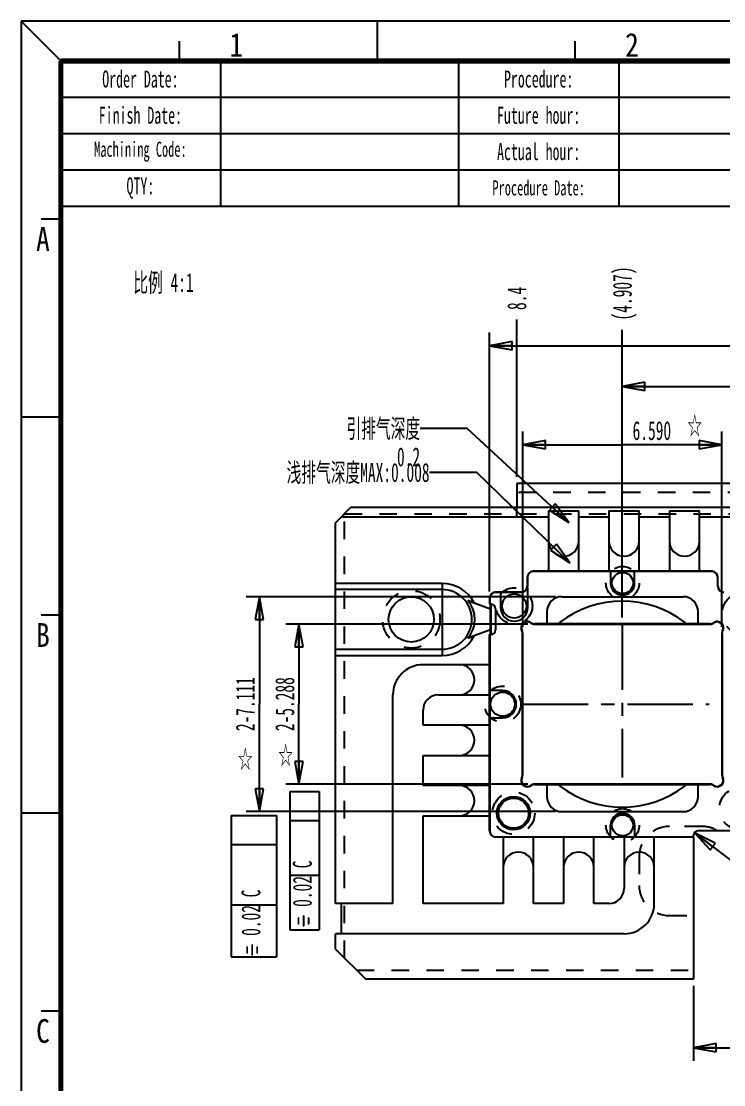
# Model space of a CAD drawing. Header units: millimetres. Extents: x 3 to 104, y 2 to 73.
# Drawn here: x 3.05 to 26.3, y 38.09 to 73.26 of the extents above; entities that cross this region are included whole.
import ezdxf
from ezdxf.enums import TextEntityAlignment as Align

# ---------------------------------------------------------------- set-up
doc = ezdxf.new("R2010")
doc.units = ezdxf.units.MM
doc.header["$LTSCALE"] = 5.775
doc.linetypes.add('CENTER', pattern=[0.6, 0.375, -0.075, 0.075, -0.075])
doc.linetypes.add('HIDDEN', pattern=[0.2, 0.1, -0.1])
doc.layers.get('0').update_dxf_attribs({"linetype": 'CONTINUOUS'})
for name, color, linetype in [('DEFAULT_1', 7, 'CENTER'), ('DEFAULT_2', 4, 'HIDDEN'), ('DIM', 7, 'CONTINUOUS'), ('NOTE', 7, 'CONTINUOUS')]:
    doc.layers.add(name, color=color, linetype=linetype)
doc.styles.get("Standard").update_dxf_attribs({"font": 'txt', "width": 0.6})
doc.styles.add('TEXTSTYLE_2', font='gdt', dxfattribs={"width": 0.6})
doc.styles.add('TEXTSTYLE_5', font='txt', dxfattribs={"width": 0.85})
doc.dimstyles.new('DIMSTYLE_1', dxfattribs={"dimtxt": 0.625, "dimasz": 0.75, "dimexe": 1.75, "dimexo": 0.875, "dimtad": 0, "dimtih": 1, "dimtoh": 1, "dimdec": 1, "dimzin": 0, "dimdsep": 46, "dimtxsty": 'STANDARD', "dimblk": 'CLOSED', "dimblk1": 'CLOSED', "dimblk2": 'CLOSED', "dimcen": 0.09, "dimadec": 0, "dimazin": 0, "dimtp": 0.2, "dimtm": 0.2, "dimtfac": 1, "dimtdec": 1, "dimtofl": 0, "dimtmove": 0, "dimatfit": 3, "dimldrblk": 'CLOSED', "dimfxl": 1, "dimtolj": 1, "dimtzin": 0, "dimarcsym": 0})
doc.dimstyles.new('DIMSTYLE_11', dxfattribs={"dimtxt": 0.625, "dimasz": 0.75, "dimexe": 1.75, "dimexo": 0.875, "dimtad": 1, "dimdec": 3, "dimzin": 0, "dimdsep": 46, "dimtxsty": 'STANDARD', "dimblk": 'CLOSED', "dimblk1": 'CLOSED', "dimblk2": 'CLOSED', "dimcen": 0.09, "dimadec": 0, "dimazin": 0, "dimtol": 1, "dimtp": -0.003, "dimtm": 0.008, "dimtfac": 0.6, "dimtdec": 3, "dimtofl": 0, "dimtmove": 0, "dimatfit": 3, "dimldrblk": 'CLOSED', "dimfxl": 1, "dimtolj": 1, "dimtzin": 0, "dimarcsym": 0})
doc.dimstyles.new('DIMSTYLE_3', dxfattribs={"dimtxt": 0.625, "dimasz": 0.75, "dimexe": 1.75, "dimexo": 0.875, "dimtad": 1, "dimdec": 3, "dimzin": 0, "dimdsep": 46, "dimtxsty": 'STANDARD', "dimblk": 'CLOSED', "dimblk1": 'CLOSED', "dimblk2": 'CLOSED', "dimcen": 0.09, "dimadec": 0, "dimazin": 0, "dimtp": 0.2, "dimtm": 0.2, "dimtfac": 1, "dimtdec": 3, "dimtofl": 0, "dimtmove": 0, "dimatfit": 3, "dimldrblk": 'CLOSED', "dimfxl": 1, "dimtolj": 1, "dimtzin": 0, "dimarcsym": 0})
doc.dimstyles.new('DIMSTYLE_4', dxfattribs={"dimtxt": 0.625, "dimasz": 0.75, "dimexe": 1.75, "dimexo": 0.875, "dimtad": 0, "dimtih": 1, "dimtoh": 1, "dimdec": 3, "dimzin": 0, "dimdsep": 46, "dimtxsty": 'STANDARD', "dimblk": 'CLOSED', "dimblk1": 'CLOSED', "dimblk2": 'CLOSED', "dimcen": 0.09, "dimadec": 0, "dimazin": 0, "dimtp": 0.1, "dimtm": 0.1, "dimtfac": 1, "dimtdec": 3, "dimtofl": 0, "dimtmove": 0, "dimatfit": 3, "dimldrblk": 'CLOSED', "dimfxl": 1, "dimtolj": 1, "dimtzin": 0, "dimarcsym": 0})
doc.dimstyles.new('DIMSTYLE_6', dxfattribs={"dimtxt": 0.625, "dimasz": 0.75, "dimexe": 1.75, "dimexo": 0.875, "dimtad": 1, "dimdec": 3, "dimzin": 0, "dimdsep": 46, "dimtxsty": 'STANDARD', "dimblk": 'CLOSED', "dimblk1": 'CLOSED', "dimblk2": 'CLOSED', "dimcen": 0.09, "dimadec": 0, "dimazin": 0, "dimtp": 0.1, "dimtm": 0.1, "dimtfac": 1, "dimtdec": 3, "dimtofl": 0, "dimtmove": 0, "dimatfit": 3, "dimldrblk": 'CLOSED', "dimfxl": 1, "dimtolj": 1, "dimtzin": 0, "dimarcsym": 0})
doc.dimstyles.new('DIMSTYLE_9', dxfattribs={"dimtxt": 0.625, "dimasz": 0.75, "dimexe": 1.75, "dimexo": 0.875, "dimtad": 1, "dimdec": 3, "dimzin": 0, "dimdsep": 46, "dimtxsty": 'STANDARD', "dimblk": 'CLOSED', "dimblk1": 'CLOSED', "dimblk2": 'CLOSED', "dimcen": 0.09, "dimadec": 0, "dimazin": 0, "dimtol": 1, "dimtp": 0.003, "dimtfac": 0.6, "dimtdec": 3, "dimtofl": 0, "dimtmove": 0, "dimatfit": 3, "dimldrblk": 'CLOSED', "dimfxl": 1, "dimtolj": 1, "dimtzin": 0, "dimarcsym": 0})
doc.dimstyles.get("Standard").update_dxf_attribs({"dimtxt": 0.625, "dimasz": 0.75, "dimexe": 1.75, "dimexo": 0.875, "dimtad": 1, "dimdec": 3, "dimzin": 0, "dimdsep": 46, "dimtxsty": 'STANDARD', "dimblk": 'CLOSED', "dimblk1": 'CLOSED', "dimblk2": 'CLOSED', "dimcen": 0.09, "dimadec": 0, "dimazin": 0, "dimtol": 1, "dimtp": 0.001, "dimtm": 0.001, "dimtfac": 1, "dimtdec": 3, "dimtofl": 0, "dimtmove": 0, "dimatfit": 3, "dimldrblk": 'CLOSED', "dimfxl": 1, "dimtolj": 1, "dimtzin": 0, "dimarcsym": 0})

# ---------------------------------------------------------------- blocks, each defined once
blk = doc.blocks.new('*D1')
at = {"layer": 'DIM', "color": 2, "linetype": 'Continuous'}
blk.add_line((19.453, 58.194), (19.453, 63.401), dxfattribs=at)
at = {"layer": 'DIM', "color": 2, "linetype": 'Continuous', "insert": (19.141, 63.713), "char_height": 0.625, "width": 1.125, "attachment_point": 1, "rotation": 90, "line_spacing_factor": 0.9}
blk.add_mtext('8.4', dxfattribs=at)
blk = doc.blocks.new('_CLOSED')
at = {"color": 0, "linetype": 'ByBlock'}
for p, q in [((0, 0), (-1, 0.183)), ((-1, 0.183), (-1, -0.183)), ((-1, -0.183), (0, 0)), ((-1, 0), (0, 0))]:
    blk.add_line(p, q, dxfattribs=at)
blk = doc.blocks.new('*D4')
at = {"layer": 'DIM', "color": 2, "linetype": 'Continuous'}
for p, q in [((22.946, 53.538), (22.946, 61.624)), ((32.761, 53.538), (32.761, 61.624)), ((22.946, 61.187), (27.853, 61.187)), ((32.761, 61.187), (27.853, 61.187))]:
    blk.add_line(p, q, dxfattribs=at)
at = {"layer": 'DIM', "color": 2, "linetype": 'Continuous', "xscale": 0.75, "yscale": 0.75, "zscale": 0.75, "rotation": 180}
blk.add_blockref('_CLOSED', (22.946, 61.187), dxfattribs=at)
at = {"layer": 'DIM', "color": 2, "linetype": 'Continuous', "xscale": 0.75, "yscale": 0.75, "zscale": 0.75}
blk.add_blockref('_CLOSED', (32.761, 61.187), dxfattribs=at)
at = {"layer": 'DIM', "color": 2, "linetype": 'Continuous', "insert": (27.853, 61.968), "char_height": 0.625, "width": 1.875, "attachment_point": 2, "line_spacing_factor": 0.9}
blk.add_mtext('9.815', dxfattribs=at)
blk = doc.blocks.new('*D6')
at = {"layer": 'DIM', "color": 2, "linetype": 'Continuous'}
blk.add_line((22.946, 53.538), (22.946, 63.054), dxfattribs=at)
at = {"layer": 'DIM', "color": 2, "linetype": 'Continuous', "insert": (22.633, 63.367), "char_height": 0.625, "width": 2.625, "attachment_point": 1, "rotation": 90, "line_spacing_factor": 0.9}
blk.add_mtext('(4.907)', dxfattribs=at)
blk = doc.blocks.new('*D13')
at = {"layer": 'DIM', "color": 2, "linetype": 'Continuous'}
for p, q in [((19.651, 53.23), (19.651, 59.695)), ((26.241, 53.23), (26.241, 59.695)), ((19.651, 59.257), (22.946, 59.257)), ((26.241, 59.257), (22.946, 59.257))]:
    blk.add_line(p, q, dxfattribs=at)
at = {"layer": 'DIM', "color": 2, "linetype": 'Continuous', "xscale": 0.75, "yscale": 0.75, "zscale": 0.75, "rotation": 180}
blk.add_blockref('_CLOSED', (19.651, 59.257), dxfattribs=at)
at = {"layer": 'DIM', "color": 2, "linetype": 'Continuous', "xscale": 0.75, "yscale": 0.75, "zscale": 0.75}
blk.add_blockref('_CLOSED', (26.241, 59.257), dxfattribs=at)
at = {"layer": 'DIM', "color": 2, "linetype": 'Continuous', "insert": (23.924, 60.038), "char_height": 0.625, "width": 1.875, "attachment_point": 2, "line_spacing_factor": 0.9}
blk.add_mtext('6.590', dxfattribs=at)
blk = doc.blocks.new('*D15')
at = {"layer": 'DIM', "color": 2, "linetype": 'Continuous'}
for p, q in [((19.822, 53.319), (11.805, 53.319)), ((12.243, 53.319), (12.243, 50.675)), ((12.243, 48.031), (12.243, 50.675)), ((19.822, 48.031), (11.805, 48.031))]:
    blk.add_line(p, q, dxfattribs=at)
at = {"layer": 'DIM', "color": 2, "linetype": 'Continuous', "xscale": 0.75, "yscale": 0.75, "zscale": 0.75}
for p, rotation in [((12.243, 53.319), 90), ((12.243, 48.031), 270)]:
    blk.add_blockref('_CLOSED', p, dxfattribs=dict(at, rotation=rotation))
at = {"layer": 'DIM', "color": 2, "linetype": 'Continuous', "insert": (11.461, 50.675), "char_height": 0.625, "width": 2.625, "attachment_point": 2, "rotation": 90, "line_spacing_factor": 0.9}
blk.add_mtext('2-5.288', dxfattribs=at)
blk = doc.blocks.new('*D16')
at = {"layer": 'DIM', "color": 2, "linetype": 'Continuous'}
for p, q in [((20.732, 54.231), (10.495, 54.231)), ((10.933, 54.231), (10.933, 50.675)), ((10.933, 47.12), (10.933, 50.675)), ((20.732, 47.12), (10.495, 47.12))]:
    blk.add_line(p, q, dxfattribs=at)
at = {"layer": 'DIM', "color": 2, "linetype": 'Continuous', "xscale": 0.75, "yscale": 0.75, "zscale": 0.75}
for p, rotation in [((10.933, 54.231), 90), ((10.933, 47.12), 270)]:
    blk.add_blockref('_CLOSED', p, dxfattribs=dict(at, rotation=rotation))
at = {"layer": 'DIM', "color": 2, "linetype": 'Continuous', "insert": (10.152, 50.675), "char_height": 0.625, "width": 2.625, "attachment_point": 2, "rotation": 90, "line_spacing_factor": 0.9}
blk.add_mtext('2-7.111', dxfattribs=at)
blk = doc.blocks.new('*D18')
at = {"layer": 'DIM', "color": 2, "linetype": 'Continuous'}
for p, q in [((18.552, 54.399), (18.552, 62.971)), ((37.155, 54.399), (37.155, 62.971)), ((18.552, 62.533), (27.853, 62.533)), ((37.155, 62.533), (27.853, 62.533))]:
    blk.add_line(p, q, dxfattribs=at)
at = {"layer": 'DIM', "color": 2, "linetype": 'Continuous', "xscale": 0.75, "yscale": 0.75, "zscale": 0.75, "rotation": 180}
blk.add_blockref('_CLOSED', (18.552, 62.533), dxfattribs=at)
at = {"layer": 'DIM', "color": 2, "linetype": 'Continuous', "xscale": 0.75, "yscale": 0.75, "zscale": 0.75}
blk.add_blockref('_CLOSED', (37.155, 62.533), dxfattribs=at)
at = {"layer": 'DIM', "color": 2, "linetype": 'Continuous', "insert": (27.853, 63.315), "char_height": 0.625, "width": 2.25, "attachment_point": 2, "line_spacing_factor": 0.9}
blk.add_mtext('18.604', dxfattribs=at)
blk = doc.blocks.new('*D19')
at = {"layer": 'DIM', "color": 2, "linetype": 'Continuous'}
for p, q in [((25.303, 41.357), (25.303, 38.873)), ((30.403, 41.357), (30.403, 38.873)), ((25.303, 39.31), (27.853, 39.31)), ((30.403, 39.31), (27.853, 39.31))]:
    blk.add_line(p, q, dxfattribs=at)
at = {"layer": 'DIM', "color": 2, "linetype": 'Continuous', "xscale": 0.75, "yscale": 0.75, "zscale": 0.75, "rotation": 180}
blk.add_blockref('_CLOSED', (25.303, 39.31), dxfattribs=at)
at = {"layer": 'DIM', "color": 2, "linetype": 'Continuous', "xscale": 0.75, "yscale": 0.75, "zscale": 0.75}
blk.add_blockref('_CLOSED', (30.403, 39.31), dxfattribs=at)
at = {"layer": 'DIM', "color": 2, "linetype": 'Continuous', "width": 0.6}
for s, height, p in [('5.100', 0.625, (27.178, 39.623)), ('+0.003', 0.375, (28.791, 39.998)), (' 0', 0.375, (28.341, 39.498))]:
    blk.add_text(s, height=height, dxfattribs=at).set_placement(p, align=Align.CENTER)
blk = doc.blocks.new('*D21')
at = {"layer": 'DIM', "color": 2, "linetype": 'Continuous'}
for p, q in [((25.334, 46.422), (27.026, 45.144)), ((27.026, 45.144), (28.276, 45.144))]:
    blk.add_line(p, q, dxfattribs=at)
at = {"layer": 'DIM', "color": 2, "linetype": 'Continuous', "xscale": 0.75, "yscale": 0.75, "zscale": 0.75, "rotation": 142.9260128087}
blk.add_blockref('_CLOSED', (25.334, 46.422), dxfattribs=at)
at = {"layer": 'DIM', "color": 2, "linetype": 'Continuous', "width": 0.6}
for s, height, p in [('R', 0.625, (28.588, 44.831)), ('0.150', 0.625, (28.963, 44.831)), ('-0.003', 0.375, (30.838, 45.206)), ('-0.008', 0.375, (30.838, 44.706))]:
    blk.add_text(s, height=height, dxfattribs=at).set_placement(p)
blk = doc.blocks.new('*T36')
at = {"color": 0, "linetype": 'ByBlock', "lineweight": -2}
for p, q in [((0, 0), (98.2425, 0)), ((0, 0), (0, -4.8)), ((5.3, 0), (5.3, -4.8)), ((13.1825, 0), (13.1825, -4.8)), ((18.4825, 0), (18.4825, -4.8)), ((26.365, 0), (26.365, -4.8)), ((34.2475, 0), (34.2475, -4.8)), ((42.13, 0), (42.13, -4.8)), ((50.0125, 0), (50.0125, -4.8)), ((57.895, 0), (57.895, -4.8)), ((65.7775, 0), (65.7775, -4.8)), ((73.66, 0), (73.66, -4.8)), ((81.5425, 0), (81.5425, -4.8)), ((98.2425, 0), (98.2425, -4.8)), ((0, -1.2), (81.5425, -1.2)), ((0, -2.4), (81.5425, -2.4)), ((0, -3.6), (81.5425, -3.6)), ((0, -4.8), (98.2425, -4.8))]:
    blk.add_line(p, q, dxfattribs=at)
at = {"color": 0, "linetype": 'Continuous', "char_height": 0.5625, "width": 5.18, "attachment_point": 5, "line_spacing_factor": 0.9}
for s, insert in [('Order Date: ', (2.65, -0.6)), ('Procedure:', (15.8325, -0.6))]:
    blk.add_mtext(s, dxfattribs=dict(at, insert=insert))
at = {"color": 0, "linetype": 'Continuous'}
for s, insert, char_height, width, attachment_point in [('  Remark:   ', (81.6025, -0.06), 0.75, 16.58, 1), ('Finish Date:', (2.65, -1.8), 0.5625, 5.18, 5), ('Future hour:', (15.8325, -1.8), 0.5625, 5.18, 5), ('Machining Code:', (2.65, -3), 0.5, 5.18, 5), ('Actual hour:', (15.8325, -3), 0.5625, 5.18, 5), ('QTY:', (2.65, -4.2), 0.5625, 5.18, 5), ('Procedure Date:', (15.8325, -4.2), 0.5, 5.18, 5)]:
    blk.add_mtext(s, dxfattribs=dict(at, insert=insert, char_height=char_height, width=width, attachment_point=attachment_point))
blk = doc.blocks.new('*T39')
at = {"color": 0, "linetype": 'ByBlock', "lineweight": -2}
for p, q in [((0, 0), (1.5, 0)), ((0, 0), (0, -4.672)), ((1.5, 0), (1.5, -4.672)), ((0, -0.953), (1.5, -0.953)), ((0, -2.953), (1.5, -2.953)), ((0, -4.672), (1.5, -4.672))]:
    blk.add_line(p, q, dxfattribs=at)
blk = doc.blocks.new('*T40')
at = {"color": 0, "linetype": 'ByBlock', "lineweight": -2}
for p, q in [((0, 0), (0.975, 0)), ((0, 0), (0, -4.578)), ((0.975, 0), (0.975, -4.578)), ((0, -0.953), (0.975, -0.953)), ((0, -2.766), (0.975, -2.766)), ((0, -4.578), (0.975, -4.578))]:
    blk.add_line(p, q, dxfattribs=at)

msp = doc.modelspace()

# ---------------------------------------------------------------- linework, layer by layer
at = {"color": 7, "linetype": 'Continuous'}
for p, q in [((4.3618, 71.9547), (3.0521, 73.2644)), ((3.054, 73.264), (3.054, 2.0143)), ((103.8361, 73.264), (3.054, 73.264)), ((14.8397, 71.9547), (14.8397, 73.2644)), ((8.291, 71.9547), (8.291, 72.6095)), ((21.3884, 71.9547), (21.3884, 72.6095)), ((4.3618, 66.7157), (3.7069, 66.7157)), ((4.3618, 60.167), (3.0521, 60.167)), ((19.4535, 57.9753), (19.4535, 57.1753)), ((36.2535, 57.9753), (19.4535, 57.9753)), ((13.4535, 56.6753), (13.9535, 57.1753)), ((41.7535, 57.1753), (13.9535, 57.1753)), ((20.5045, 57.0753), (20.5045, 55.0697)), ((20.5045, 57.0753), (21.5045, 57.0753)), ((21.5045, 55.0697), (21.5045, 57.0753)), ((22.5045, 57.0753), (22.5045, 55.0697)), ((22.5045, 57.0753), (23.5045, 57.0753)), ((23.5045, 55.0697), (23.5045, 57.0753)), ((24.5045, 57.0753), (24.5045, 55.0697)), ((24.5045, 57.0753), (25.5045, 57.0753)), ((25.5045, 55.0697), (25.5045, 57.0753)), ((13.4535, 44.0809), (13.4535, 56.6753)), ((13.6535, 56.8753), (20.5045, 56.8753)), ((21.5045, 56.8753), (22.5045, 56.8753)), ((23.5045, 56.8753), (24.5045, 56.8753)), ((25.5045, 56.8753), (27.357, 56.8753)), ((19.9989, 55.0636), (19.9989, 55.0698)), ((25.9078, 55.0698), (19.9989, 55.0698)), ((25.9078, 55.0636), (19.9989, 55.0636)), ((22.5528, 55.064), (22.5528, 54.6813)), ((23.354, 54.6813), (23.354, 55.064)), ((25.9078, 55.0698), (25.9078, 55.0636)), ((16.9816, 54.6714), (13.4535, 54.6714)), ((16.9816, 54.6714), (16.9816, 52.2877)), ((19.82, 54.525), (19.7962, 54.525)), ((19.7983, 54.8691), (19.7983, 54.5812)), ((19.7983, 54.8691), (19.8044, 54.8691)), ((19.8044, 54.5812), (19.7983, 54.5812)), ((19.8044, 54.8691), (19.8044, 54.5812)), ((19.82, 53.874), (19.82, 54.525)), ((26.1023, 54.5812), (26.1023, 54.8691)), ((26.1023, 54.8691), (26.1084, 54.8691)), ((26.1084, 54.5812), (26.1023, 54.5812)), ((26.1084, 54.5812), (26.1084, 54.8691)), ((16.9816, 54.4644), (13.4535, 54.4644)), ((16.9928, 54.4101), (16.9816, 54.4142)), ((18.5516, 54.1806), (18.5516, 53.9803)), ((18.5516, 54.1806), (18.5577, 54.1806)), ((18.5577, 54.1806), (18.5577, 53.9803)), ((18.7522, 54.3751), (18.7522, 54.3812)), ((18.7522, 54.3812), (19.5983, 54.3812)), ((19.5983, 54.3755), (18.7522, 54.3751)), ((18.9186, 54.3755), (18.9186, 53.874)), ((19.5983, 54.3812), (19.5983, 54.3755)), ((20.9504, 54.2307), (24.9564, 54.2307)), ((18.0405, 54.0265), (17.8313, 54.1039)), ((18.0405, 54.0265), (18.5816, 53.8295)), ((18.5816, 53.9803), (18.5516, 53.9803)), ((18.5816, 53.9803), (18.5816, 53.8295)), ((18.5868, 52.9788), (18.5868, 53.9803)), ((18.602, 53.9803), (18.5868, 53.9803)), ((18.602, 52.9788), (18.602, 53.9803)), ((18.7522, 53.8301), (18.7522, 53.129)), ((4.3618, 53.6184), (3.7069, 53.6184)), ((20.4496, 53.7299), (20.4496, 53.3324)), ((25.4571, 53.3324), (25.4571, 53.7299)), ((18.5816, 53.1295), (18.0405, 52.9326)), ((18.5816, 53.1295), (18.5816, 52.9788)), ((19.9299, 53.3686), (19.9239, 53.3567)), ((20.0447, 53.3324), (20.0405, 53.3193)), ((20.0405, 53.3193), (25.8515, 53.3193)), ((25.8474, 53.3324), (20.045, 53.3324)), ((25.8515, 53.3193), (25.8473, 53.3324)), ((25.968, 53.3568), (25.9621, 53.3687)), ((17.8313, 52.8551), (18.0405, 52.9326)), ((18.5516, 46.4816), (18.5516, 52.9788)), ((18.5516, 52.9788), (18.5816, 52.9788)), ((18.5577, 52.9788), (18.5577, 46.4816)), ((18.5868, 52.9788), (18.602, 52.9788)), ((19.629, 53.1026), (19.6166, 53.098)), ((19.6379, 53.0082), (19.651, 53.0113)), ((19.6379, 48.3425), (19.6379, 53.0082)), ((19.651, 48.3393), (19.651, 53.0113)), ((26.2409, 53.0113), (26.2409, 48.3393)), ((26.2409, 53.0113), (26.254, 53.0082)), ((26.254, 53.0082), (26.254, 48.3425)), ((26.2753, 53.098), (26.2629, 53.1026)), ((13.4535, 52.4947), (16.9816, 52.4947)), ((16.9816, 52.5449), (16.989, 52.5476)), ((16.989, 52.5476), (16.9928, 52.549)), ((13.4535, 52.2877), (16.9816, 52.2877)), ((18.5516, 51.9816), (16.3517, 51.9816)), ((18.9859, 51.126), (18.5573, 51.126)), ((15.3517, 44.0809), (15.3517, 50.9816)), ((16.8517, 50.9816), (18.5516, 50.9816)), ((16.3517, 49.9816), (16.3517, 50.4816)), ((18.5516, 49.9816), (16.3517, 49.9816)), ((18.5573, 50.2247), (18.9859, 50.2247)), ((16.3517, 47.9816), (16.3517, 48.9816)), ((16.3517, 48.9816), (18.5516, 48.9816)), ((19.6166, 48.2527), (19.629, 48.2481)), ((19.651, 48.3393), (19.6379, 48.3425)), ((26.254, 48.3425), (26.2409, 48.3393)), ((26.263, 48.2481), (26.2754, 48.2526)), ((18.5516, 47.9816), (16.3517, 47.9816)), ((19.924, 47.9939), (19.9298, 47.982)), ((20.0405, 48.0314), (20.0447, 48.0183)), ((25.8515, 48.0314), (20.0405, 48.0314)), ((20.0446, 48.0183), (25.847, 48.0183)), ((20.4496, 48.0183), (20.4496, 47.6208)), ((25.4571, 47.6208), (25.4571, 48.0183)), ((25.8473, 48.0183), (25.8515, 48.0314)), ((25.9621, 47.9821), (25.968, 47.9939)), ((4.3618, 47.0697), (3.0521, 47.0697)), ((16.3517, 44.0809), (16.3517, 46.9816)), ((16.3517, 46.9816), (18.5516, 46.9816)), ((20.9504, 47.12), (24.9564, 47.12)), ((18.5577, 46.4816), (18.5516, 46.4816)), ((22.5528, 46.2867), (22.5528, 46.6693)), ((23.354, 46.6693), (23.354, 46.2867)), ((30.2535, 46.4816), (25.4535, 46.4816)), ((18.7522, 46.2809), (18.7522, 46.287)), ((18.7522, 46.287), (25.3035, 46.287)), ((25.3035, 46.2809), (18.7522, 46.2809)), ((19.0045, 46.281), (19.0045, 44.0809)), ((20.0045, 44.0809), (20.0045, 46.281)), ((21.0045, 46.281), (21.0045, 44.0809)), ((22.0045, 44.0809), (22.0045, 46.281)), ((23.0045, 46.281), (23.0045, 44.5809)), ((24.0045, 44.0809), (24.0045, 46.281)), ((25.3035, 46.287), (25.3035, 46.3316)), ((25.3035, 46.2809), (25.3035, 41.5753)), ((15.3517, 44.0809), (13.4535, 44.0809)), ((13.6535, 43.0809), (13.6535, 44.0809)), ((19.0045, 44.0809), (16.3517, 44.0809)), ((21.0045, 44.0809), (20.0045, 44.0809)), ((22.5045, 44.0809), (22.0045, 44.0809)), ((13.4535, 42.5753), (13.4535, 43.0809)), ((23.0045, 43.0809), (13.4535, 43.0809)), ((13.4535, 42.5753), (14.4535, 41.5753)), ((25.3035, 41.5753), (14.4535, 41.5753)), ((4.3618, 40.521), (3.7069, 40.521))]:
    msp.add_line(p, q, dxfattribs=at)
at = {"color": 7, "linetype": 'Continuous', "const_width": 0.175}
for points in [[(4.3618, 71.9547), (4.3618, 3.3245)], [(102.5921, 71.9547), (4.3618, 71.9547)]]:
    msp.add_lwpolyline(points, dxfattribs=at)
at = {"color": 7, "linetype": 'Continuous'}
for centre, radius in [((22.9534, 54.6813), 0.35), ((15.9616, 53.4795), 0.75), ((19.3693, 53.9241), 0.4), ((18.9859, 50.6753), 0.4), ((19.3464, 47.0699), 0.5508), ((19.3464, 47.0699), 0.5), ((22.9534, 46.6693), 0.35)]:
    msp.add_circle(centre, radius, dxfattribs=at)
for centre, radius, start, end in [((21.0045, 56.0698), 0.5, 180, 360), ((23.0045, 56.0698), 0.5, 180, 360), ((25.0045, 56.0698), 0.5, 180, 360), ((19.9989, 54.8691), 0.2006, 90, 180), ((19.9989, 54.8691), 0.1945, 90, 180), ((25.9078, 54.8691), 0.2006, 0, 90), ((25.9078, 54.8691), 0.1945, 0, 90), ((16.9816, 53.4795), 1.1918, 27.31652, 90), ((19.5983, 54.5812), 0.2, 270, 360), ((19.5983, 54.5812), 0.2057, 270, 344.14784), ((19.5983, 54.5812), 0.2061, 345.66242, 360), ((22.9534, 54.6813), 0.4006, 180, 360), ((26.3084, 54.5812), 0.2061, 180, 270), ((26.3084, 54.5812), 0.2, 180, 270), ((16.9816, 53.4795), 0.9849, 270, 90), ((17.1613, 53.7702), 0.6618, 105.08824, 105.75683), ((17.1609, 53.7716), 0.6603, 104.75331, 105.08811), ((18.7522, 54.1806), 0.2006, 90, 180), ((18.7522, 54.1806), 0.1945, 90, 180), ((20.9504, 53.7299), 0.5008, 90, 180), ((24.9564, 53.7299), 0.5008, 0, 90), ((18.602, 53.8301), 0.1502, 0, 90), ((19.3693, 53.874), 0.4507, 180, 360), ((22.946, 50.6753), 3.4051, 52.44978, 127.55022), ((18.602, 53.129), 0.1502, 270, 360), ((19.8073, 53.1939), 0.2003, 54.38901, 207.19477), ((20.041, 53.521), 0.2017, 234.50968, 269.98788), ((20.0451, 53.5338), 0.2014, 235.0993, 269.95758), ((20.7486, 53.5338), 0.2003, 270, 307.55022), ((25.1433, 53.5338), 0.2003, 232.44978, 270), ((25.8469, 53.5337), 0.2013, 270.13546, 304.93736), ((25.8512, 53.5197), 0.2004, 270.10159, 305.487), ((26.0847, 53.1939), 0.2003, 332.86148, 125.77654), ((16.9816, 53.4795), 1.1918, 270, 332.68348), ((19.4509, 53.0112), 0.2001, 0.03428, 27.09722), ((26.4416, 53.0112), 0.2007, 152.91408, 179.96011), ((17.1624, 53.1913), 0.6644, 254.20876, 255.20657), ((16.3517, 50.9816), 1, 90, 180), ((17.5516, 51.4816), 0.5, 270, 90), ((18.9859, 50.6753), 0.4507, 270, 90), ((16.8517, 50.4816), 0.5, 90, 180), ((17.5516, 49.4816), 0.5, 270, 90), ((19.8073, 48.1567), 0.2134, 153.28329, 305.1484), ((19.8073, 48.1567), 0.2003, 152.86148, 305.77655), ((19.4374, 48.3426), 0.2006, 333.35976, 359.96448), ((19.4503, 48.3395), 0.2007, 332.91408, 359.96011), ((26.0847, 48.1567), 0.2134, 234.93846, 26.73993), ((26.0847, 48.1567), 0.2003, 234.37012, 27.20808), ((26.441, 48.3395), 0.2001, 180.03168, 207.09083), ((26.4542, 48.3426), 0.2002, 180.03299, 206.65817), ((17.5516, 47.4816), 0.5, 270, 90), ((20.0408, 47.831), 0.2004, 90.10159, 125.487), ((20.045, 47.8177), 0.2005, 90.10028, 124.91194), ((20.7486, 47.8169), 0.2003, 52.44978, 90), ((22.946, 50.6753), 3.4051, 232.44978, 307.55022), ((25.1433, 47.8169), 0.2003, 90, 127.55022), ((25.8469, 47.8169), 0.2014, 55.10086, 89.95968), ((25.851, 47.8298), 0.2016, 54.51405, 89.99358), ((20.9504, 47.6208), 0.5008, 180, 270), ((24.9564, 47.6208), 0.5008, 270, 360), ((22.9534, 46.6693), 0.4006, 0, 180), ((18.7522, 46.4816), 0.2006, 180, 270), ((18.7522, 46.4816), 0.1945, 180, 270), ((25.4535, 46.3316), 0.15, 90, 180), ((19.5045, 45.2809), 0.5, 0, 180), ((21.5045, 45.2809), 0.5, 0, 180), ((23.5045, 45.2809), 0.5, 0, 180), ((22.5045, 44.5809), 0.5, 270, 360), ((23.0045, 44.0809), 1, 270, 360)]:
    msp.add_arc(centre, radius, start, end, dxfattribs=at)
msp.add_ellipse((17.1007, 53.4795), major_axis=(0.9642, 0), ratio=0.9923489, start_param=-0.7109612, end_param=0.7109612, dxfattribs=at)
for points, knots in [([(19.9299, 53.3686), (19.9107, 53.3821), (19.8676, 53.4027), (19.7967, 53.411), (19.7268, 53.3958), (19.6657, 53.3588), (19.6199, 53.304), (19.5943, 53.2373), (19.5918, 53.1659), (19.6056, 53.1201), (19.6161, 53.0993)], [0, 0, 0, 0, 0.1249736, 0.2500258, 0.3750104, 0.5000157, 0.6250259, 0.750005, 0.8750615, 1, 1, 1, 1]), ([(26.2759, 53.0994), (26.2864, 53.1203), (26.3002, 53.1661), (26.2976, 53.2374), (26.272, 53.3041), (26.2262, 53.3589), (26.1651, 53.3958), (26.0953, 53.411), (26.0244, 53.4027), (25.9813, 53.3821), (25.9621, 53.3687)], [0, 0, 0, 0, 0.1249376, 0.2499954, 0.3749739, 0.4999842, 0.6249901, 0.7499738, 0.8750268, 1, 1, 1, 1]), ([(19.6161, 53.0993), (19.6231, 53.0852), (19.6342, 53.0554), (19.6379, 53.0239), (19.6379, 53.0082)], [0, 0, 0, 0, 0.5000395, 1, 1, 1, 1]), ([(26.254, 53.0082), (26.2541, 53.0239), (26.2578, 53.0555), (26.2689, 53.0854), (26.2759, 53.0994)], [0, 0, 0, 0, 0.499958, 1, 1, 1, 1])]:
    msp.add_open_spline(points, degree=3, knots=knots, dxfattribs=at)
at = {"layer": 'DEFAULT_1', "color": 2, "linetype": 'CENTER'}
for p, q in [((22.946, 53.3193), (22.946, 48.2463)), ((19.651, 50.6753), (25.8155, 50.6753))]:
    msp.add_line(p, q, dxfattribs=at)
at = {"layer": 'DEFAULT_2', "color": 4, "linetype": 'HIDDEN'}
for p, q in [((36.2535, 57.6753), (19.4535, 57.6753)), ((19.4535, 56.8753), (19.4535, 57.1753)), ((13.7035, 56.9253), (13.7535, 56.8753)), ((13.7535, 56.9753), (41.9535, 56.9753)), ((13.7535, 42.2753), (13.7535, 56.8753)), ((16.9816, 54.4142), (16.9928, 54.4101)), ((17.8313, 54.1039), (18.0405, 54.0265)), ((18.5868, 53.9803), (18.5816, 53.9803)), ((18.5816, 53.8295), (18.586, 53.8284)), ((18.5816, 53.8295), (18.586, 53.8284)), ((18.586, 53.1307), (18.5816, 53.1295)), ((18.5816, 53.1295), (18.586, 53.1307)), ((18.0405, 52.9326), (17.8313, 52.8551)), ((18.5816, 52.9788), (18.5868, 52.9788)), ((16.9928, 52.549), (16.9816, 52.5449)), ((16.9816, 52.5449), (16.9816, 52.5449)), ((25.5767, 46.6316), (24.5035, 46.6316)), ((25.3035, 46.2809), (25.3035, 46.287)), ((23.5035, 45.6316), (23.5035, 44.6816)), ((24.5035, 43.6816), (25.3035, 43.6816)), ((14.1535, 41.8753), (25.3035, 41.8753))]:
    msp.add_line(p, q, dxfattribs=at)
for centre, radius in [((22.9534, 54.6813), 0.55), ((15.9616, 53.4795), 0.95), ((19.3693, 53.9241), 0.6), ((26.9561, 53.6798), 0.7), ((18.9859, 50.6753), 0.6), ((26.8577, 47.2202), 0.7), ((19.3464, 47.0699), 0.7), ((22.9534, 46.6693), 0.55)]:
    msp.add_circle(centre, radius, dxfattribs=at)
for centre, radius, start, end in [((19.5983, 54.5812), 0.2061, 344.14784, 345.66242), ((24.5035, 45.6316), 1, 90, 180), ((25.5767, 45.6316), 1, 58.21167, 90), ((24.5035, 44.6816), 1, 180, 270)]:
    msp.add_arc(centre, radius, start, end, dxfattribs=at)

# ---------------------------------------------------------------- block references
for name, p in [('*T36', (4.3454, 71.9489)), ('*T40', (11.9405, 47.7837)), ('*T39', (9.9957, 46.9915))]:
    msp.add_blockref(name, p)

# ---------------------------------------------------------------- texts
at = {"color": 7, "linetype": 'Continuous', "char_height": 0.7858, "width": 0.667966, "line_spacing_factor": 0.9, "style": 'TEXTSTYLE_5'}
for s, insert, attachment_point in [('1', (10.168, 72.8767), 2), ('2', (23.2654, 72.8767), 2), ('A', (3.5422, 66.4538), 1), ('B', (3.5422, 53.3564), 1), ('C', (3.5422, 40.259), 1)]:
    msp.add_mtext(s, dxfattribs=dict(at, insert=insert, attachment_point=attachment_point))
at = {"layer": 'NOTE', "color": 2, "linetype": 'Continuous', "char_height": 0.625, "line_spacing_factor": 0.9}
for s, insert, width, attachment_point in [('比例 4:1', (8.7568, 64.9343), 2.25, 3), ('引排气深度0.2', (16.2535, 60.1055), 3, 3), ('☆', (25.099, 60.2083), 0.375, 1), ('浅排气深度MAX:0.008', (16.567, 58.6522), 5.25, 3), ('☆', (10.224, 49.1768), 0.375, 1), ('☆', (11.559, 49.3021), 0.375, 1)]:
    msp.add_mtext(s, dxfattribs=dict(at, insert=insert, width=width, attachment_point=attachment_point))
at = {"layer": 'NOTE', "color": 2, "linetype": 'Continuous', "char_height": 0.625, "width": 4.239583, "attachment_point": 1, "rotation": 90, "line_spacing_factor": 0.9, "style": 'TEXTSTYLE_2'}
for insert in [(12.0422, 43.2951), (10.3413, 42.3355)]:
    msp.add_mtext('{\\Fgdt;i}\\Ftxt; 0.02 C', dxfattribs=dict(at, insert=insert))

# ---------------------------------------------------------------- dimensions: what is measured, and where the dimension line sits
at = {"layer": 'DIM', "color": 2, "linetype": 'Continuous'}
dim = msp.add_ordinate_dim(feature_location=(22.945981, 53.538046), offset=(0, 9.516207), dtype=1, origin=(27.85348, 53.319296), text='(<>)', dimstyle='DIMSTYLE_4', override={"dimtad": 1, "dimtih": 0, "dimtoh": 0}, dxfattribs=at)
dim.commit()
dim.dimension.update_dxf_attribs({"geometry": '*D6', "text_midpoint": (22.945981, 64.679253)})
dim = msp.add_ordinate_dim(feature_location=(19.4535, 58.1941), offset=(0, 5.2066), dtype=1, origin=(27.8535, 57.9753), dimstyle='DIMSTYLE_1', override={"dimtad": 1, "dimtih": 0, "dimtoh": 0}, dxfattribs=at)
dim.commit()
dim.dimension.update_dxf_attribs({"geometry": '*D1', "text_midpoint": (19.4535, 64.2757)})
for base, p1, p2, dimstyle, picture, middle in [((37.15511, 62.53347), (18.55155, 53.52434), (37.15511, 53.52434), 'DIMSTYLE_3', '*D18', (27.85333, 62.53347)), ((32.7607, 61.1868), (22.946, 52.663), (32.7607, 52.663), 'DIMSTYLE_3', '*D4', (27.8533, 61.1868)), ((26.2409, 59.2572), (19.651, 52.3551), (26.2409, 52.3551), 'DIMSTYLE_3', '*D13', (23.9235, 59.2572)), ((30.4035, 39.3104), (25.3035, 42.2316), (30.4035, 42.2316), 'DIMSTYLE_9', '*D19', (27.8535, 39.3104))]:
    dim = msp.add_linear_dim(base=base, p1=p1, p2=p2, dimstyle=dimstyle, dxfattribs=at)
    dim.commit()
    dim.dimension.update_dxf_attribs({"geometry": picture, "text_midpoint": middle, "dimtype": 160})
for base, p1, p2, angle, dimstyle, picture, middle in [((10.9328, 47.12), (21.6066, 54.2307), (21.6066, 47.12), 270, 'DIMSTYLE_3', '*D16', (10.9328, 50.6753)), ((12.2427, 53.3193), (20.6967, 48.0314), (20.6967, 53.3193), 90, 'DIMSTYLE_6', '*D15', (12.2427, 50.6753))]:
    dim = msp.add_linear_dim(base=base, p1=p1, p2=p2, angle=angle, text='2-<>', dimstyle=dimstyle, dxfattribs=at)
    dim.commit()
    dim.dimension.update_dxf_attribs({"geometry": picture, "text_midpoint": middle, "dimtype": 160})
dim = msp.add_radius_dim(center=(25.4535, 46.3316), mpoint=(25.3338, 46.422), dimstyle='DIMSTYLE_11', override={"dimtad": 0, "dimtih": 1, "dimtoh": 1}, dxfattribs=at)
dim.commit()
dim.dimension.update_dxf_attribs({"geometry": '*D21', "text_midpoint": (30.3881, 45.1437), "dimtype": 164})

# ---------------------------------------------------------------- leaders
at = {"layer": 'NOTE', "color": 2, "linetype": 'Continuous', "annotation_type": 0, "has_hookline": 1, "hookline_direction": 1}
for points, text_width in [([(21.1786, 56.6869), (17.816, 59.793), (16.2535, 59.793)], 2.5894), ([(21.2071, 55.3476), (18.1295, 58.3397), (16.567, 58.3397)], 2.7679)]:
    msp.add_leader(points, dimstyle='STANDARD', override={"dimtad": 0}, dxfattribs=dict(at, text_width=text_width))

doc.saveas('drawing.dxf')
